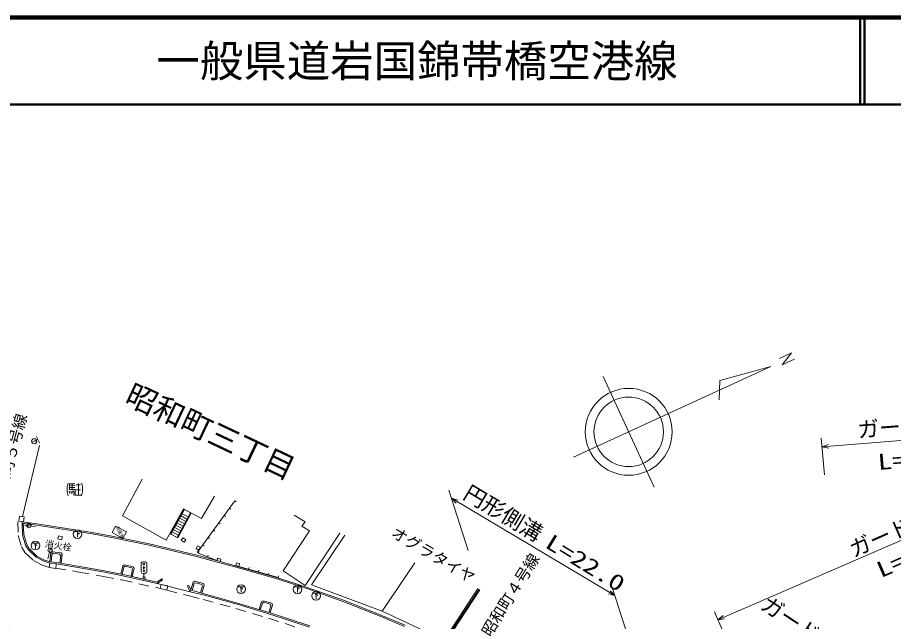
# Model space of a CAD drawing. Units: millimetres, scale not verified. Extents: x 40000 to 680000, y 20000 to 380000.
# Drawn here: x 200742 to 301590, y 310468 to 380000 of the extents above; entities that cross this region are included whole.
import ezdxf
from ezdxf.enums import TextEntityAlignment as Align

# ---------------------------------------------------------------- set-up
doc = ezdxf.new("R2010")
doc.units = ezdxf.units.MM
doc.header["$LTSCALE"] = 1000
doc.linetypes.add('USER1', pattern=[2, 1.2, -0.8])
for name, color, linetype, lineweight in [('M-TTL', 2, 'Continuous', 140), ('M-TTL-LINE', 7, 'Continuous', 50), ('S-BGD', 1, 'Continuous', 13), ('S-BGD-HTXT', 6, 'Continuous', 13), ('S-BMK', 2, 'Continuous', 13)]:
    doc.layers.add(name, color=color, linetype=linetype, lineweight=lineweight)
doc.layers.add('M-TTL-TXT', color=7, linetype='Continuous')
doc.styles.add('ＭＳ ゴシック', font='')
doc.styles.get('ＭＳ ゴシック').set_extended_font_data('MS Gothic')

# ---------------------------------------------------------------- blocks, each defined once
blk = doc.blocks.new('BUHIN7')
at = {"layer": 'S-BGD'}
for p, q in [((-51, -180), (-207, 58)), ((-77, -274), (99, 351)), ((216, -357), (-371, -192))]:
    blk.add_line(p, q, dxfattribs=at)
blk.add_circle((0, 0), 498, dxfattribs=at)
blk = doc.blocks.new('BUHIN41')
at = {"layer": 'S-BGD'}
blk.add_line((12, -97), (-8, 67), dxfattribs=at)
blk.add_lwpolyline([(-173, 77), (-149, -117), (154, -79), (129, 114)], dxfattribs=at)
blk.add_circle((0, 0), 249, dxfattribs=at)
blk = doc.blocks.new('BUHIN184')
at = {"layer": 'S-BGD'}
blk.add_line((0, 0), (-110, -167), dxfattribs=at)
blk = doc.blocks.new('BUHIN185')
at = {"layer": 'S-BGD'}
blk.add_line((0, 0), (-126, -155), dxfattribs=at)
blk = doc.blocks.new('BUHIN186')
at = {"layer": 'S-BGD'}
blk.add_line((0, 0), (-119, 160), dxfattribs=at)

msp = doc.modelspace()

# ---------------------------------------------------------------- linework, layer by layer
at = {"layer": 'M-TTL'}
msp.add_line((680000, 380000), (40000, 380000), dxfattribs=at)
at = {"layer": 'M-TTL-LINE'}
for p, q in [((297750, 380000), (297750, 370000)), ((298250, 380000), (298250, 370000)), ((40000, 370000), (680000, 370000))]:
    msp.add_line(p, q, dxfattribs=at)
at = {"layer": 'S-BGD'}
for p, q in [((288463, 340761), (289865, 341406)), ((289865, 341406), (288793, 340032)), ((288793, 340032), (290197, 340686)), ((287463, 339821), (264749, 329377)), ((287463, 339821), (281594, 338223)), ((274033, 325941), (268184, 338661)), ((281594, 338223), (281521, 335988)), ((201329, 322546), (203280, 330733)), ((215103, 326842), (212824, 322618)), ((206712, 326100), (207342, 326104)), ((207339, 325884), (206718, 325880)), ((207044, 326314), (207047, 325666)), ((207481, 326186), (208012, 326189)), ((207754, 326350), (207755, 326188)), ((207762, 325000), (207755, 326183)), ((206689, 325488), (206771, 325183)), ((206947, 325193), (206869, 325489)), ((207044, 325490), (207131, 325194)), ((207289, 325204), (207206, 325491)), ((207474, 324993), (208019, 324997)), ((207997, 325618), (207507, 325615)), ((221924, 322306), (223425, 324901)), ((221470, 318438), (225743, 324361)), ((217872, 319812), (219864, 323419)), ((218317, 320558), (219889, 323405)), ((218405, 320510), (219977, 323358)), ((219109, 320130), (220655, 322991)), ((220743, 322944), (219197, 320082)), ((219710, 322874), (220393, 322505)), ((219864, 323419), (220743, 322944)), ((219889, 323405), (221924, 322306)), ((200887, 321999), (200961, 322593)), ((201433, 321931), (200887, 321999)), ((200961, 322593), (201508, 322525)), ((201280, 321944), (201259, 321795)), ((201259, 321795), (201316, 320458)), ((201259, 321795), (202942, 321558)), ((201280, 321944), (202964, 321706)), ((201410, 321774), (201466, 320465)), ((201508, 322525), (201433, 321931)), ((202964, 321706), (206432, 321175)), ((212824, 322618), (217872, 319812)), ((219130, 321824), (219822, 321450)), ((219275, 322086), (219965, 321714)), ((219420, 322349), (220107, 321977)), ((219565, 322612), (220250, 322241)), ((232595, 322701), (233842, 321945)), ((233842, 321945), (233468, 321457)), ((201813, 321534), (201317, 321599)), ((202307, 321457), (202799, 321368)), ((202942, 321558), (206408, 321027)), ((206408, 321027), (209321, 320555)), ((206432, 321175), (209347, 320703)), ((209347, 320703), (211403, 320316)), ((211626, 320694), (212041, 321455)), ((212041, 321455), (213289, 320774)), ((213289, 320774), (212874, 320014)), ((218550, 320773), (219251, 320394)), ((218695, 321036), (219394, 320658)), ((218840, 321298), (219537, 320922)), ((218985, 321561), (219679, 321186)), ((231323, 316304), (234358, 320889)), ((233468, 321457), (234358, 320889)), ((201316, 320458), (201667, 319251)), ((201460, 320500), (201805, 319313)), ((205471, 320324), (205379, 319972)), ((205379, 319972), (205816, 319858)), ((205908, 320210), (205471, 320324)), ((205816, 319858), (205908, 320210)), ((209321, 320555), (211382, 320167)), ((211382, 320167), (215714, 319299)), ((211411, 320314), (215744, 319446)), ((212874, 320014), (211626, 320694)), ((219197, 320082), (218317, 320558)), ((219600, 319831), (219783, 320098)), ((219920, 319612), (219600, 319831)), ((219783, 320098), (220102, 319879)), ((220102, 319879), (219920, 319612)), ((237844, 320635), (233864, 314623)), ((234571, 314668), (238423, 320408)), ((201667, 319251), (202005, 318707)), ((201805, 319313), (202132, 318786)), ((202005, 318707), (202880, 317881)), ((202108, 318816), (202968, 318003)), ((204557, 318915), (204224, 317662)), ((215714, 319299), (221196, 317989)), ((215749, 319445), (221231, 318135)), ((221463, 319181), (221292, 318866)), ((221292, 318866), (221609, 318695)), ((221779, 319009), (221463, 319181)), ((221609, 318695), (221779, 319009)), ((202880, 317881), (203707, 317432)), ((202968, 318003), (203765, 317571)), ((204461, 317352), (204582, 318365)), ((204744, 318497), (204582, 318365)), ((204600, 317332), (204698, 318186)), ((204865, 318318), (204698, 318186)), ((205754, 318381), (204744, 318497)), ((205578, 318236), (204865, 318318)), ((205710, 318070), (205578, 318236)), ((205609, 317195), (205710, 318070)), ((205885, 318214), (205754, 318381)), ((205765, 317168), (205885, 318214)), ((221196, 317989), (224029, 317237)), ((221234, 318134), (224070, 317381)), ((223698, 317485), (221550, 318336)), ((223698, 317485), (223775, 317752)), ((223775, 317752), (224137, 317648)), ((203707, 317432), (204447, 317199)), ((203765, 317571), (204492, 317342)), ((204386, 316671), (204447, 317199)), ((205137, 316585), (204386, 316671)), ((204447, 317199), (205197, 317112)), ((204447, 317199), (205197, 317112)), ((204464, 317348), (205219, 317261)), ((205197, 317112), (205137, 316585)), ((205197, 317112), (207902, 316654)), ((205219, 317261), (207928, 316801)), ((207928, 316801), (210766, 316292)), ((212859, 316888), (212642, 315932)), ((212972, 316709), (212789, 315904)), ((213039, 317001), (212859, 316888)), ((213152, 316822), (212972, 316709)), ((214064, 316768), (213039, 317001)), ((213884, 316655), (213152, 316822)), ((214177, 316589), (214064, 316768)), ((224060, 317381), (223698, 317485)), ((224029, 317237), (226035, 316671)), ((224137, 317648), (224060, 317381)), ((224070, 317381), (226075, 316815)), ((225866, 316900), (225947, 317220)), ((226216, 316812), (225866, 316900)), ((226296, 317131), (225947, 317220)), ((226035, 316671), (230650, 315363)), ((226075, 316815), (230694, 315506)), ((226215, 316814), (226296, 317131)), ((230742, 315537), (226216, 316812)), ((246480, 317237), (242725, 311641)), ((207902, 316654), (210738, 316145)), ((210738, 316145), (212858, 315735)), ((210766, 316292), (212886, 315882)), ((212858, 315735), (216814, 314850)), ((212891, 315881), (216786, 315010)), ((213815, 315675), (213997, 316476)), ((213884, 316655), (213997, 316476)), ((213959, 315632), (214177, 316589)), ((215303, 315629), (215301, 316004)), ((233864, 314623), (231323, 316304)), ((216786, 315010), (217357, 315380)), ((216814, 314850), (217439, 315254)), ((220629, 313899), (216814, 314850)), ((217288, 314740), (217176, 314263)), ((218046, 314562), (217288, 314740)), ((217357, 315380), (217439, 315254)), ((220973, 315005), (220702, 314095)), ((221076, 314825), (220837, 314022)), ((221160, 315109), (220973, 315005)), ((221263, 314929), (221076, 314825)), ((222139, 314841), (221160, 315109)), ((221953, 314740), (221263, 314929)), ((222055, 314557), (221953, 314740)), ((222241, 314658), (221960, 313715)), ((222241, 314658), (222139, 314841)), ((230650, 315363), (234048, 314251)), ((230694, 315506), (234097, 314393)), ((242725, 311641), (234571, 314668)), ((217176, 314263), (217933, 314085)), ((217933, 314085), (218046, 314562)), ((220453, 314618), (220317, 314553)), ((220317, 314553), (220629, 313899)), ((220453, 314618), (220722, 314054)), ((222253, 313479), (220629, 313899)), ((220685, 314040), (220667, 314045)), ((226069, 312591), (220722, 314054)), ((221816, 313755), (222055, 314557)), ((234048, 314251), (238315, 312741)), ((234097, 314393), (238368, 312881)), ((249856, 308305), (253747, 314257)), ((249887, 308119), (253874, 314189)), ((249983, 308047), (253978, 314130)), ((226028, 312447), (222253, 313479)), ((228829, 312763), (228553, 311845)), ((229016, 312862), (228829, 312763)), ((229119, 312685), (228932, 312585)), ((230005, 312565), (229016, 312862)), ((229821, 312473), (229119, 312685)), ((238315, 312741), (242494, 311066)), ((238368, 312881), (242551, 311204)), ((229787, 311318), (226028, 312447)), ((229832, 311461), (226069, 312591)), ((228932, 312585), (228696, 311802)), ((229686, 311505), (229921, 312287)), ((229921, 312287), (229821, 312473)), ((229829, 311462), (230105, 312378)), ((230105, 312378), (230005, 312565)), ((242725, 311641), (249856, 308305)), ((234353, 309830), (229787, 311318)), ((234402, 309971), (229832, 311461)), ((242494, 311066), (245301, 309901)), ((242551, 311204), (245358, 310040))]:
    msp.add_line(p, q, dxfattribs=at)
at = {"layer": 'S-BGD', "linetype": 'USER1'}
for p, q in [((200780, 321932), (200818, 320381)), ((200818, 320381), (201206, 319046)), ((201206, 319046), (201614, 318388)), ((201614, 318388), (202584, 317473)), ((202584, 317473), (203510, 316970)), ((203510, 316970), (204297, 316722)), ((205114, 316619), (207816, 316161)), ((207816, 316161), (210646, 315653)), ((210646, 315653), (212756, 315245)), ((212756, 315245), (216703, 314362)), ((216703, 314362), (217176, 314253)), ((217921, 314078), (220504, 313415)), ((220504, 313415), (222125, 312996)), ((222125, 312996), (225890, 311966)), ((225890, 311966), (229638, 310841)), ((229638, 310841), (234190, 309357))]:
    msp.add_line(p, q, dxfattribs=at)
at = {"layer": 'S-BGD'}
for points in [[(206580, 326388), (206522, 326234), (206487, 326112), (206461, 325950), (206453, 325775), (206454, 325550), (206473, 325383), (206496, 325249), (206542, 325091), (206588, 324943)], [(207359, 326320), (206711, 326316), (206714, 325664), (207389, 325668), (207393, 325110), (207375, 325047), (207348, 325006), (207303, 324992), (207164, 325068)], [(208101, 326397), (208164, 326285), (208210, 326127), (208229, 325970), (208239, 325790), (208241, 325565), (208228, 325389), (208197, 325245), (208158, 325114), (208109, 324952)], [(251224, 324078), (250690, 324647), (251444, 324447)]]:
    msp.add_lwpolyline(points, dxfattribs=at)
msp.add_lwpolyline([(215176, 316003), (215071, 316043), (215015, 316103), (214975, 316202), (214971, 317127), (214995, 317213), (215060, 317293), (215170, 317328), (215420, 317329), (215530, 317295), (215590, 317220), (215621, 317130), (215625, 316205), (215595, 316110), (215541, 316050), (215426, 316004)], close=True, dxfattribs=at)
for centre, radius in [((271109, 332301), 5000), ((271109, 332301), 4000), ((202666, 331220), 300), ((204493, 318673), 250), ((215296, 317054), 100), ((215298, 316669), 100), ((215300, 316304), 100), ((215303, 315479), 150)]:
    msp.add_circle(centre, radius, dxfattribs=at)
at = {"layer": 'S-BGD-HTXT'}
for p, q in [((293364, 330570), (318088, 332528)), ((293657, 327336), (293274, 331566)), ((281376, 310661), (325261, 329726)), ((250385, 325600), (252614, 318633)), ((269525, 313442), (250690, 324647)), ((271449, 307428), (269220, 314394)), ((285541, 301066), (280978, 311578))]:
    msp.add_line(p, q, dxfattribs=at)
for points in [[(294129, 330414), (293364, 330570), (294095, 330842)], [(268991, 314011), (269525, 313442), (268771, 313642)], [(282150, 310762), (281376, 310661), (281979, 311156)]]:
    msp.add_lwpolyline(points, dxfattribs=at)
at = {"layer": 'S-BMK'}
msp.add_arc((180538, 160841), 150000, 75.00439, 92.53809, dxfattribs=at)

# ---------------------------------------------------------------- block references
at = {"rotation": 197.55165}
for name, p in [('BUHIN186', (225743, 324361)), ('BUHIN186', (225133, 323515)), ('BUHIN41', (202061, 321501)), ('BUHIN186', (223912, 321822)), ('BUHIN186', (224522, 322668)), ('BUHIN7', (207644, 320521)), ('BUHIN186', (223301, 320976)), ('BUHIN7', (202797, 319200)), ('BUHIN186', (222691, 320130)), ('BUHIN186', (222080, 319284)), ('BUHIN186', (221470, 318438)), ('BUHIN185', (221550, 318336)), ('BUHIN185', (222624, 317911)), ('BUHIN185', (223698, 317485)), ('BUHIN184', (226216, 316812)), ('BUHIN184', (227348, 316493)), ('BUHIN184', (228479, 316175)), ('BUHIN184', (229611, 315856)), ('BUHIN184', (230742, 315537)), ('BUHIN7', (226473, 314178)), ('BUHIN7', (232975, 314165)), ('BUHIN7', (235112, 313434))]:
    msp.add_blockref(name, p, dxfattribs=at)

# ---------------------------------------------------------------- texts
at = {"layer": 'M-TTL-TXT', "style": 'ＭＳ ゴシック'}
msp.add_text('一般県道岩国錦帯橋空港線', height=3666, dxfattribs=at).set_placement((216734, 375000), align=Align.MIDDLE_LEFT)
at = {"layer": 'S-BGD', "style": 'ＭＳ ゴシック'}
for s, height, rotation, p in [('昭和町三丁目', 2566, 334.7, (212602, 334978)), ('昭和町５号線', 1320, 74.8, (199407, 323644)), ('下', 733, 295, (202002, 331465)), ('自販機', 366.6, 295, (211948, 321298)), ('オグラタイヤ', 1320, 329.4, (243437, 319980)), ('消火栓', 733.1, 350.6, (203821, 318870)), ('昭和町４号線', 1320, 57.9, (255509, 308408))]:
    msp.add_text(s, height=height, rotation=rotation, dxfattribs=at).set_placement(p, align=Align.BOTTOM_LEFT)
at = {"layer": 'S-BGD-HTXT', "style": 'ＭＳ ゴシック'}
for s, rotation, p in [('ガードレール', 4.5, (297558, 331073)), ('円形側溝', 329, (251633, 324270)), ('ガードレール', 23.9, (297218, 317294)), ('ガードレール', 326.7, (285832, 311554))]:
    msp.add_text(s, height=1833, rotation=rotation, dxfattribs=at).set_placement(p, align=Align.BOTTOM_LEFT)
at = {"layer": 'S-BGD-HTXT', "style": 'ＭＳ ゴシック', "width": 1.35}
for s, rotation, p in [('L=25.0', 4.5, (299879, 327360)), ('L=49.0', 23.5, (300350, 314945)), ('L=22.0', 328.4, (261061, 318613))]:
    msp.add_text(s, height=1833, rotation=rotation, dxfattribs=at).set_placement(p, align=Align.BOTTOM_LEFT)

doc.saveas('drawing.dxf')
